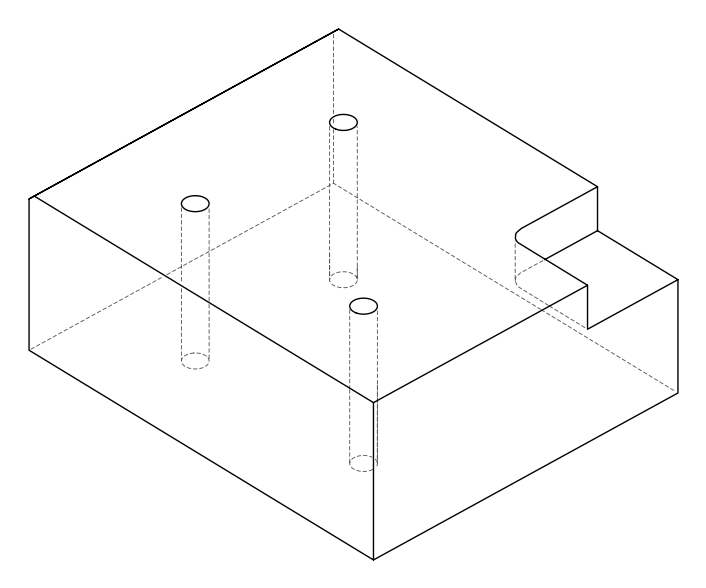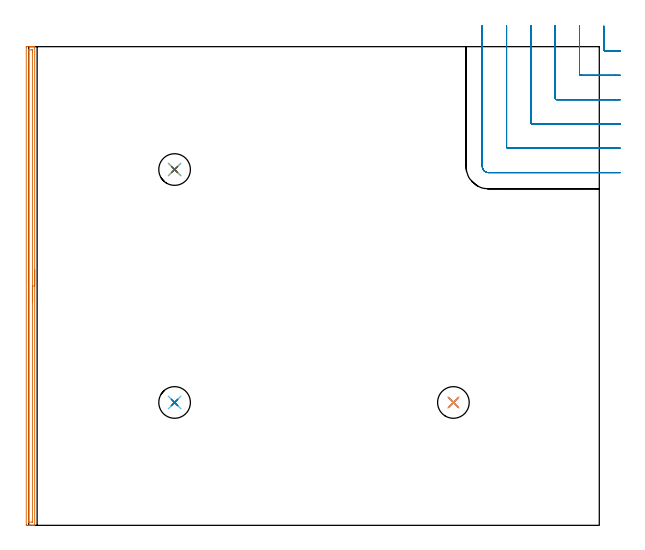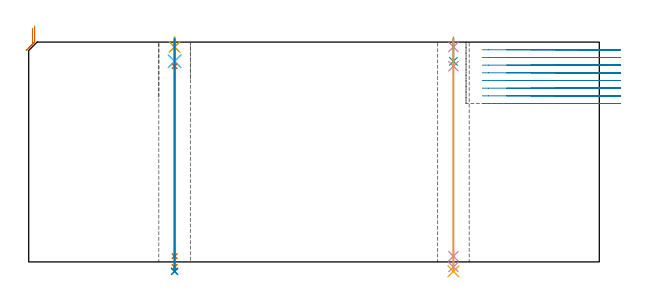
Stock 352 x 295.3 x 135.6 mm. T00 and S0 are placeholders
(PLAN: 14 operations, 11 tool changes, 19.7 min)
(1 AREA_MILL | FG_CHAMFER_SURFACE | UGT0205_001 | 4.91 min | 3998 mm3)
(2 MILL_CORNER_NOTCH_RECTANGULAR | CORNER_NOTCH_RECTANGULAR | UGT0201_094 | Follow Part, ap 5, ae 75% | 10.85 min | 271677 mm3)
(3 SPOT_DRILL | STEP1HOLE | NXT0321_9005460120000 | 0.05 min | 189 mm3)
(4 SPOT_DRILL_1 | STEP1HOLE_1 | NXT0321_9005460120000 | 0.05 min | 183 mm3)
(5 SPOT_DRILL_2 | STEP1HOLE_2 | NXT0321_9005460120000 | 0.05 min | 191 mm3)
(6 DRILL_BLIND_HOLE_INTO_CENTER | STEP1HOLE | UGT0301_198 | 0.06 min | 391 mm3)
(7 GUN_DRILL_THROUGH_HOLE | STEP1HOLE | UGT0307_003 | 0.65 min | 4785 mm3)
(8 SPADE_DRILL_TO_ENLARGE_THROUGH_HOLE | STEP1HOLE | UGT0306_010 | 0.58 min | 35077 mm3)
(9 DRILL_BLIND_HOLE_INTO_CENTER_1 | STEP1HOLE_1 | UGT0301_198 | 0.06 min | 405 mm3)
(10 GUN_DRILL_THROUGH_HOLE_1 | STEP1HOLE_1 | UGT0307_003 | 0.65 min | 4788 mm3)
(11 SPADE_DRILL_TO_ENLARGE_THROUGH_HOLE_1 | STEP1HOLE_1 | UGT0306_010 | 0.58 min | 35080 mm3)
(12 DRILL_BLIND_HOLE_INTO_CENTER_2 | STEP1HOLE_2 | UGT0301_198 | 0.06 min | 401 mm3)
(13 GUN_DRILL_THROUGH_HOLE_2 | STEP1HOLE_2 | UGT0307_003 | 0.65 min | 4779 mm3)
(14 SPADE_DRILL_TO_ENLARGE_THROUGH_HOLE_2 | STEP1HOLE_2 | UGT0306_010 | 0.58 min | 35091 mm3)
(TOOL UGT0205_001 | Chamfer Mill 20 x 3 x 45 deg. | D20 FL50 Z2)
(TOOL UGT0201_094 | End mill 20 mm | D20 FL38 Z4)
(TOOL NXT0321_9005460120000 | NC Spot Drill, 142deg, 12mm, Carbide, Uncoated | D12 PA142 FL30 Z2)
(TOOL UGT0301_198 | Twist Drill 7.9 mm | D7.9 PA118 FL73 Z2)
(TOOL UGT0307_003 | Gun Drill 7 mm | D7 PA130 FL24 Z1)
(TOOL UGT0306_010 | Spade Drill 19.5mm | D19.5 PA132 FL10 Z2)
(OP 1 AREA_MILL)
G17 G21 G94 G90
T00 M6
G54
G17 G0 G90 X3.7 Y157.65 S1061 M3
G43 Z145.6 H0
G94 G1 Y157.612 Z144.728 F250.
Y157.498 Z143.863
Y157.309 Z143.012
Y157.047 Z142.18
Y156.713 Z141.374
Y156.31 Z140.6
Y155.842 Z139.864
Y155.31 Z139.172
Y154.721 Z138.529
Y154.078 Z137.939
Y153.386 Z137.408
Y152.65 Z136.94
Y151.876 Z136.537
Y151.07 Z136.203
Y150.238 Z135.941
Y149.386 Z135.752
Y148.522 Z135.638
Y147.65 Z135.6
Y0.177
X3.698 Y0.01 Z135.589
X3.541 Y0.002 Z135.434
X3.379 Y0. Z135.279
X3.113 Z135.013
X2.417 Z134.312
X1.191 Z133.088
X0.661 Z132.555
X0.048 Z131.943
X-1.095 Y0.001 Z130.801
X-1.321 Y0.004 Z130.575
X-1.492 Y0.01 Z130.405
X-1.496 Y0.216 Z130.401
X-1.499 Y0.624
Y294.676
X-1.496 Y295.084 Z130.402
X-1.492 Y295.29 Z130.405
X-1.095 Y295.3 Z130.801
X0.661 Z132.555
X1.191 Z133.088
X1.539 Z133.435
X2.069 Z133.965
X2.417 Z134.312
X3.113 Z135.013
X3.379 Z135.279
X3.541 Y295.298 Z135.434
X3.697 Y295.29 Z135.588
X3.7 Y295.123 Z135.6
Y147.65
X2.286 Z134.186
X2.285 Y2.411 Z134.185
X2.281 Y2.033 Z134.181
X2.279 Y2.016 Z134.179
X2.257 Y2.01 Z134.157
X2.186 Y2.004 Z134.086
X2.078 Y2.001 Z133.978
X0.187 Y2. Z132.087
X-0.009 Y2.002 Z131.891
X-0.043 Y2.005 Z131.857
X-0.073 Y2.009 Z131.827
X-0.079 Y2.051 Z131.821
X-0.084 Y2.276 Z131.816
X-0.085 Y2.411 Z131.815
X-0.086 Y3.172 Z131.814
X-0.085 Y292.888 Z131.815
X-0.081 Y293.267 Z131.819
X-0.079 Y293.284 Z131.821
X-0.057 Y293.29 Z131.843
X0.014 Y293.296 Z131.914
X0.122 Y293.299 Z132.022
X2.013 Y293.3 Z133.913
X2.209 Y293.298 Z134.109
X2.242 Y293.295 Z134.142
X2.273 Y293.291 Z134.173
X2.279 Y293.249 Z134.179
X2.284 Y293.024 Z134.184
X2.285 Y292.888 Z134.185
X2.286 Y292.129 Z134.186
Y147.65
Y146.778 Z134.224
Y145.913 Z134.338
Y145.062 Z134.526
Y144.23 Z134.789
Y143.424 Z135.123
Y142.65 Z135.525
Y141.914 Z135.994
Y141.222 Z136.525
Y140.579 Z137.115
Y139.99 Z137.758
Y139.458 Z138.45
Y138.99 Z139.186
Y138.587 Z139.959
Y138.253 Z140.765
Y137.991 Z141.597
Y137.802 Z142.449
Y137.688 Z143.314
Y137.65 Z144.186
G0 Z145.6
M5
M2
(OP 2 MILL_CORNER_NOTCH_RECTANGULAR)
G17 G21 G94 G90
T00 M6
G54
G17 G0 G90 X354.8 Y307.9 S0 M3
G43 Z145.6 H0
Z130.862
G94 G1 Y304.9 F250.
Y293.594 F500.
G3 X355.794 Y292.6 R1.
G1 X362.
X365. F250.
G0 Z145.6
X339.8 Y308.3
Z130.862
G1 Y305.3
Y278.594 F500.
G3 X340.794 Y277.6 R1.
G1 X362.
X365. F250.
G0 Z145.6
X324.8 Y308.3
Z130.862
G1 Y305.3
Y263.595 F500.
G3 X325.795 Y262.6 R1.
G1 X362.
X365. F250.
G0 Z145.6
X309.8 Y308.3
Z130.862
G1 Y305.3
Y248.595 F500.
G3 X310.795 Y247.6 R1.
G1 X362.
X365. F250.
G0 Z145.6
X294.8 Y308.3
Z130.862
G1 Y305.3
Y233.595 F500.
G3 X295.795 Y232.6 R1.
G1 X362.
X365. F250.
G0 Z145.6
X279.8 Y308.3
Z130.862
G1 Y305.3
Y221.4 F500.
G3 X283.6 Y217.6 R3.8
G1 X362.
X365. F250.
G0 Z145.6
X354.8 Y307.9
Z126.125
G1 Y304.9
Y293.594 F500.
G3 X355.794 Y292.6 R1.
G1 X362.
X365. F250.
G0 Z145.6
X339.8 Y308.3
Z126.125
G1 Y305.3
Y278.594 F500.
G3 X340.794 Y277.6 R1.
G1 X362.
X365. F250.
G0 Z145.6
X324.8 Y308.3
Z126.125
G1 Y305.3
Y263.595 F500.
G3 X325.795 Y262.6 R1.
G1 X362.
X365. F250.
G0 Z145.6
X309.8 Y308.3
Z126.125
G1 Y305.3
Y248.595 F500.
G3 X310.795 Y247.6 R1.
G1 X362.
X365. F250.
G0 Z145.6
X294.8 Y308.3
Z126.125
G1 Y305.3
Y233.595 F500.
G3 X295.795 Y232.6 R1.
G1 X362.
X365. F250.
G0 Z145.6
X279.8 Y308.3
Z126.125
G1 Y305.3
Y221.4 F500.
G3 X283.6 Y217.6 R3.8
G1 X362.
X365. F250.
G0 Z145.6
X354.8 Y307.9
Z121.387
G1 Y304.9
Y293.594 F500.
G3 X355.794 Y292.6 R1.
G1 X362.
X365. F250.
G0 Z145.6
X339.8 Y308.3
Z121.387
G1 Y305.3
Y278.594 F500.
G3 X340.794 Y277.6 R1.
G1 X362.
X365. F250.
G0 Z145.6
X324.8 Y308.3
Z121.387
G1 Y305.3
Y263.595 F500.
G3 X325.795 Y262.6 R1.
G1 X362.
X365. F250.
G0 Z145.6
X309.8 Y308.3
Z121.387
G1 Y305.3
Y248.595 F500.
G3 X310.795 Y247.6 R1.
G1 X362.
X365. F250.
G0 Z145.6
X294.8 Y308.3
Z121.387
G1 Y305.3
Y233.595 F500.
G3 X295.795 Y232.6 R1.
G1 X362.
X365. F250.
G0 Z145.6
X279.8 Y308.3
Z121.387
G1 Y305.3
Y221.4 F500.
G3 X283.6 Y217.6 R3.8
G1 X362.
X365. F250.
G0 Z145.6
X354.8 Y307.9
Z116.65
G1 Y304.9
Y293.594 F500.
G3 X355.794 Y292.6 R1.
G1 X362.
X365. F250.
G0 Z145.6
X339.8 Y308.3
Z116.65
G1 Y305.3
Y278.594 F500.
G3 X340.794 Y277.6 R1.
G1 X362.
X365. F250.
G0 Z145.6
X324.8 Y308.3
Z116.65
G1 Y305.3
Y263.595 F500.
G3 X325.795 Y262.6 R1.
G1 X362.
X365. F250.
G0 Z145.6
X309.8 Y308.3
Z116.65
G1 Y305.3
Y248.595 F500.
G3 X310.795 Y247.6 R1.
G1 X362.
X365. F250.
G0 Z145.6
X294.8 Y308.3
Z116.65
G1 Y305.3
Y233.595 F500.
G3 X295.795 Y232.6 R1.
G1 X362.
X365. F250.
G0 Z145.6
X279.8 Y308.3
Z116.65
G1 Y305.3
Y221.4 F500.
G3 X283.6 Y217.6 R3.8
G1 X362.
X365. F250.
G0 Z145.6
X354.8 Y307.9
Z111.912
G1 Y304.9
Y293.594 F500.
G3 X355.794 Y292.6 R1.
G1 X362.
X365. F250.
G0 Z145.6
X339.8 Y308.3
Z111.912
G1 Y305.3
Y278.594 F500.
G3 X340.794 Y277.6 R1.
G1 X362.
X365. F250.
G0 Z145.6
X324.8 Y308.3
Z111.912
G1 Y305.3
Y263.595 F500.
G3 X325.795 Y262.6 R1.
G1 X362.
X365. F250.
G0 Z145.6
X309.8 Y308.3
Z111.912
G1 Y305.3
Y248.595 F500.
G3 X310.795 Y247.6 R1.
G1 X362.
X365. F250.
G0 Z145.6
X294.8 Y308.3
Z111.912
G1 Y305.3
Y233.595 F500.
G3 X295.795 Y232.6 R1.
G1 X362.
X365. F250.
G0 Z145.6
X279.8 Y308.3
Z111.912
G1 Y305.3
Y221.4 F500.
G3 X283.6 Y217.6 R3.8
G1 X362.
X365. F250.
G0 Z145.6
X354.8 Y307.9
Z107.175
G1 Y304.9
Y293.594 F500.
G3 X355.794 Y292.6 R1.
G1 X362.
X365. F250.
G0 Z145.6
X339.8 Y308.3
Z107.175
G1 Y305.3
Y278.594 F500.
G3 X340.794 Y277.6 R1.
G1 X362.
X365. F250.
G0 Z145.6
X324.8 Y308.3
Z107.175
G1 Y305.3
Y263.595 F500.
G3 X325.795 Y262.6 R1.
G1 X362.
X365. F250.
G0 Z145.6
X309.8 Y308.3
Z107.175
G1 Y305.3
Y248.595 F500.
G3 X310.795 Y247.6 R1.
G1 X362.
X365. F250.
G0 Z145.6
X294.8 Y308.3
Z107.175
G1 Y305.3
Y233.595 F500.
G3 X295.795 Y232.6 R1.
G1 X362.
X365. F250.
G0 Z145.6
X279.8 Y308.3
Z107.175
G1 Y305.3
Y221.4 F500.
G3 X283.6 Y217.6 R3.8
G1 X362.
X365. F250.
G0 Z145.6
X354.8 Y307.9
Z102.437
G1 Y304.9
Y293.594 F500.
G3 X355.794 Y292.6 R1.
G1 X362.
X365. F250.
G0 Z145.6
X339.8 Y308.3
Z102.437
G1 Y305.3
Y278.594 F500.
G3 X340.794 Y277.6 R1.
G1 X362.
X365. F250.
G0 Z145.6
X324.8 Y308.3
Z102.437
G1 Y305.3
Y263.595 F500.
G3 X325.795 Y262.6 R1.
G1 X362.
X365. F250.
G0 Z145.6
X309.8 Y308.3
Z102.437
G1 Y305.3
Y248.595 F500.
G3 X310.795 Y247.6 R1.
G1 X362.
X365. F250.
G0 Z145.6
X294.8 Y308.3
Z102.437
G1 Y305.3
Y233.595 F500.
G3 X295.795 Y232.6 R1.
G1 X362.
X365. F250.
G0 Z145.6
X279.8 Y308.3
Z102.437
G1 Y305.3
Y221.4 F500.
G3 X283.6 Y217.6 R3.8
G1 X362.
X365. F250.
G0 Z145.6
X354.8 Y307.9
Z97.7
G1 Y304.9
Y293.594 F500.
G3 X355.794 Y292.6 R1.
G1 X362.
X365. F250.
G0 Z145.6
X339.8 Y308.3
Z97.7
G1 Y305.3
Y278.594 F500.
G3 X340.794 Y277.6 R1.
G1 X362.
X365. F250.
G0 Z145.6
X324.8 Y308.3
Z97.7
G1 Y305.3
Y263.595 F500.
G3 X325.795 Y262.6 R1.
G1 X362.
X365. F250.
G0 Z145.6
X309.8 Y308.3
Z97.7
G1 Y305.3
Y248.595 F500.
G3 X310.795 Y247.6 R1.
G1 X362.
X365. F250.
G0 Z145.6
X294.8 Y308.3
Z97.7
G1 Y305.3
Y233.595 F500.
G3 X295.795 Y232.6 R1.
G1 X362.
X365. F250.
G0 Z145.6
X279.8 Y308.3
Z97.7
G1 Y305.3
Y221.4 F500.
G3 X283.6 Y217.6 R3.8
G1 X362.
X365. F250.
G0 Z145.6
M5
M2
(OP 3 SPOT_DRILL)
G17 G21 G94 G90
T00 M6
G54
G17 G0 G90 X90. Y75.8 S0 M3
G43 Z145.6 H0
G94 G81 G98 Z132.6 F250. R138.6
G80
M5
M2
(OP 4 SPOT_DRILL_1)
G17 G21 G94 G90
T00 M6
G54
G17 G0 G90 X262. Y75.8 S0 M3
G43 Z145.6 H0
G94 G81 G98 Z132.6 F250. R138.6
G80
M5
M2
(OP 5 SPOT_DRILL_2)
G17 G21 G94 G90
T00 M6
G54
G17 G0 G90 X90. Y219.5 S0 M3
G43 Z145.6 H0
G94 G81 G98 Z132.6 F250. R138.6
G80
M5
M2
(OP 6 DRILL_BLIND_HOLE_INTO_CENTER)
G17 G21 G94 G90
T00 M6
G54
G17 G0 G90 X90. Y75.8 S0 M3
G43 Z145.6 H0
G94 G81 G98 Z123.75 F250. R137.6
G80
M5
M2
(OP 7 GUN_DRILL_THROUGH_HOLE)
G17 G21 G94 G90
T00 M6
G54
G17 G0 G90 X90. Y75.8 M8
G43 Z145.6 H0
Z136.143
S716 M3
G94 G1 Z120.721 F125. M26
G4 X.084
Z3.5 F250.
G4 X.084
Z-3.132 F125.
G4 X.084
M5
M9
G0 Z136.143
Z145.6
M2
(OP 8 SPADE_DRILL_TO_ENLARGE_THROUGH_HOLE)
G17 G21 G94 G90
T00 M6
G54
G17 G0 G90 X90. Y75.8 S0 M3
G43 Z145.6 H0
G94 G73 G98 Z-5.841 F250. Q17.68 R137.6
G80
M5
M2
(OP 9 DRILL_BLIND_HOLE_INTO_CENTER_1)
G17 G21 G94 G90
T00 M6
G54
G17 G0 G90 X262. Y75.8 S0 M3
G43 Z145.6 H0
G94 G81 G98 Z123.75 F250. R137.6
G80
M5
M2
(OP 10 GUN_DRILL_THROUGH_HOLE_1)
G17 G21 G94 G90
T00 M6
G54
G17 G0 G90 X262. Y75.8 M8
G43 Z145.6 H0
Z136.143
S716 M3
G94 G1 Z120.721 F125. M26
G4 X.084
Z3.5 F250.
G4 X.084
Z-3.132 F125.
G4 X.084
M5
M9
G0 Z136.143
Z145.6
M2
(OP 11 SPADE_DRILL_TO_ENLARGE_THROUGH_HOLE_1)
G17 G21 G94 G90
T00 M6
G54
G17 G0 G90 X262. Y75.8 S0 M3
G43 Z145.6 H0
G94 G73 G98 Z-5.841 F250. Q17.68 R137.6
G80
M5
M2
(OP 12 DRILL_BLIND_HOLE_INTO_CENTER_2)
G17 G21 G94 G90
T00 M6
G54
G17 G0 G90 X90. Y219.5 S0 M3
G43 Z145.6 H0
G94 G81 G98 Z123.75 F250. R137.6
G80
M5
M2
(OP 13 GUN_DRILL_THROUGH_HOLE_2)
G17 G21 G94 G90
T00 M6
G54
G17 G0 G90 X90. Y219.5 M8
G43 Z145.6 H0
Z136.143
S716 M3
G94 G1 Z120.721 F125. M26
G4 X.084
Z3.5 F250.
G4 X.084
Z-3.132 F125.
G4 X.084
M5
M9
G0 Z136.143
Z145.6
M2
(OP 14 SPADE_DRILL_TO_ENLARGE_THROUGH_HOLE_2)
G17 G21 G94 G90
T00 M6
G54
G17 G0 G90 X90. Y219.5 S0 M3
G43 Z145.6 H0
G94 G73 G98 Z-5.841 F250. Q17.68 R137.6
G80
M5
M2
